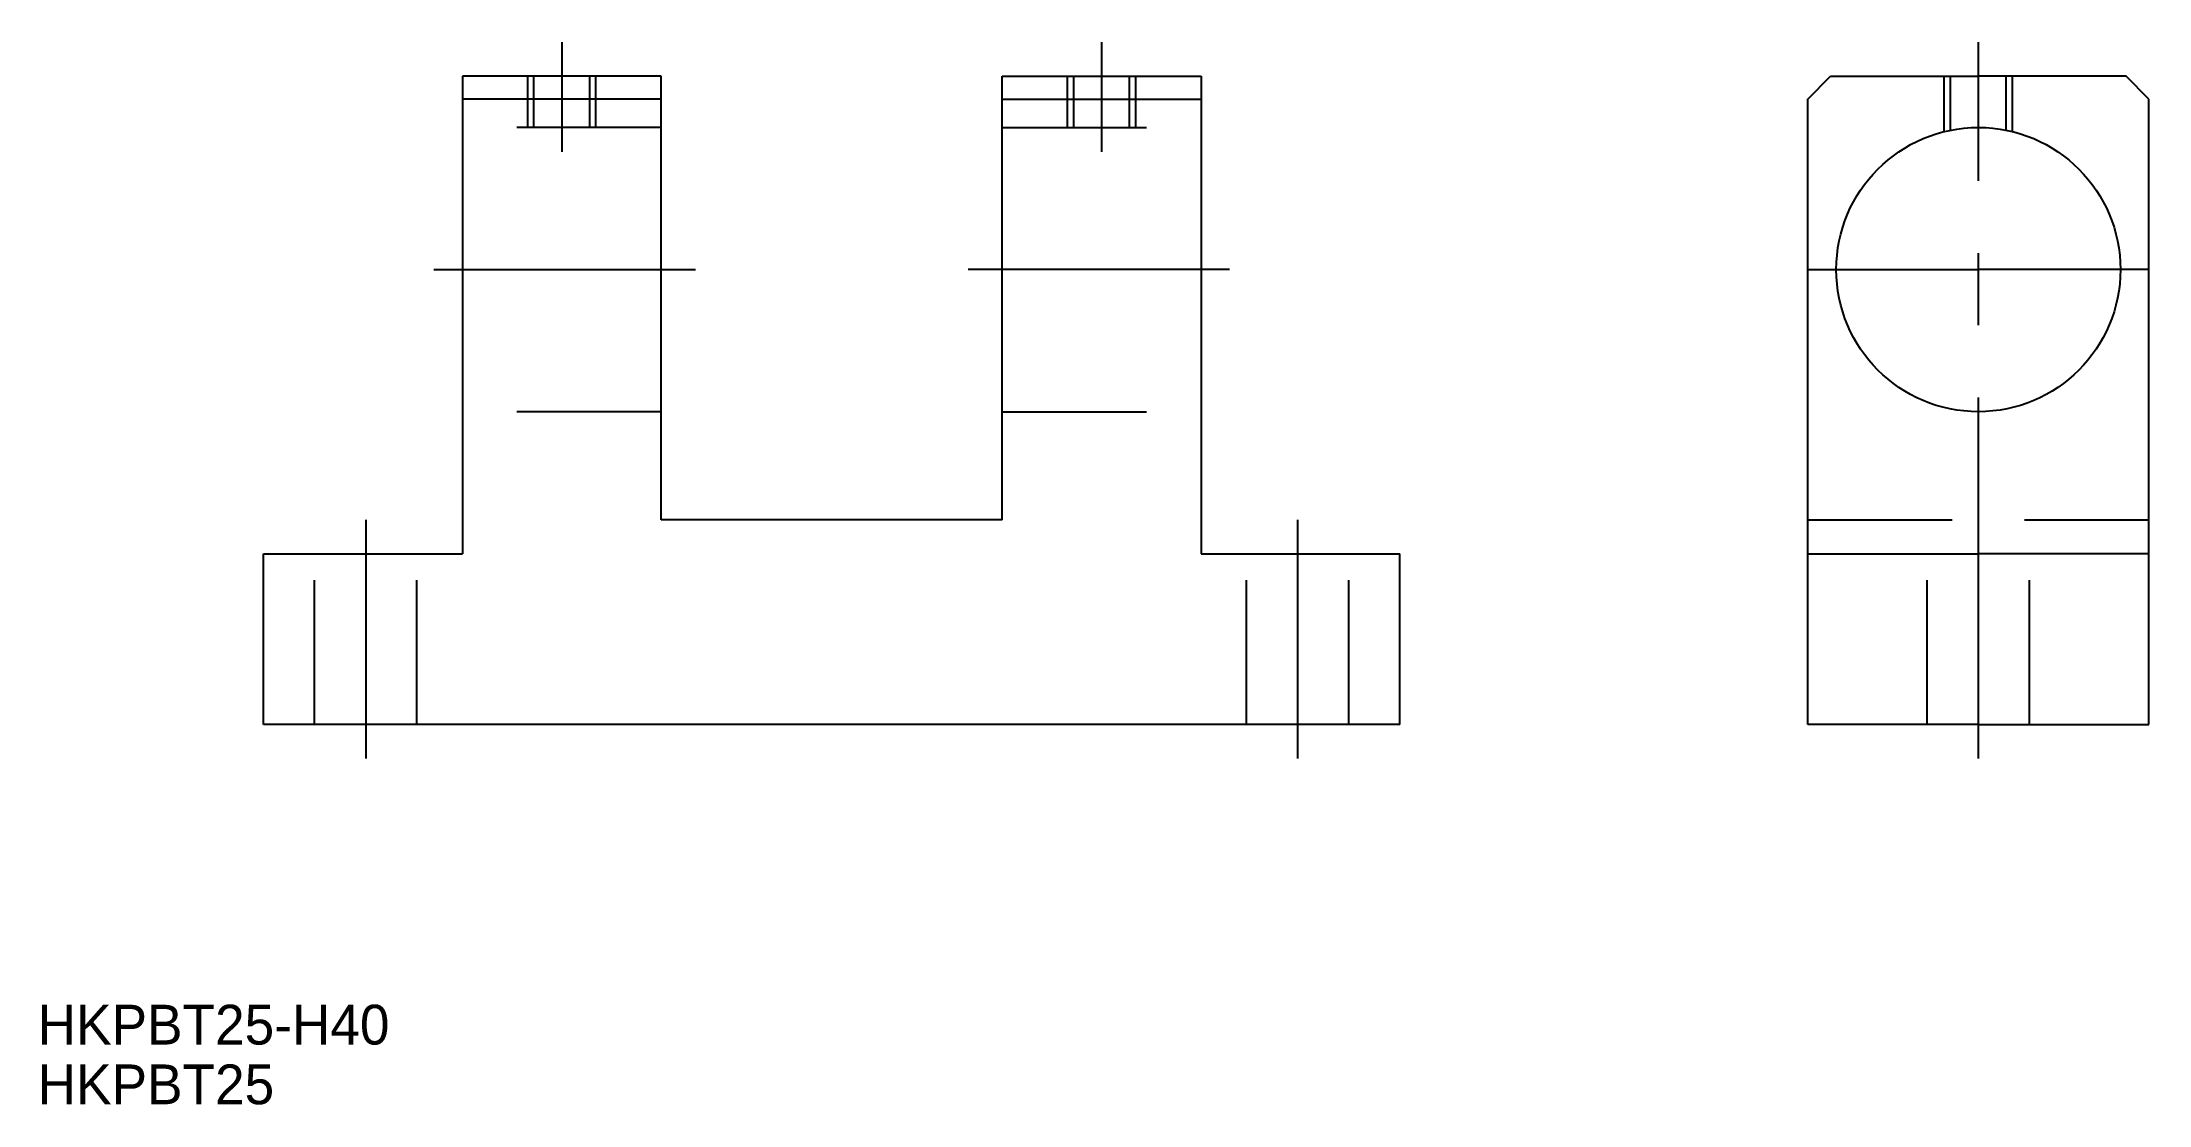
# Model space of a CAD drawing. Extents: x 1 to 186, y 1 to 94.
import ezdxf

# ---------------------------------------------------------------- set-up
doc = ezdxf.new("R2010")
doc.units = 0
doc.linetypes.add('CENTER', pattern=[50.8, 31.75, -6.35, 6.35, -6.35])
doc.linetypes.add('DASHED', pattern=[19.05, 12.7, -6.35])
doc.layers.get('0').update_dxf_attribs({"linetype": 'CONTINUOUS'})
doc.layers.add('CENTER', color=1, linetype='CENTER')

msp = doc.modelspace()

# ---------------------------------------------------------------- linework, layer by layer
at = {"color": 7, "linetype": 'CONTINUOUS'}
for p, q in [((37.82, 91.33), (37.82, 49.33)), ((55.32, 91.33), (37.82, 91.33)), ((55.32, 52.33), (55.32, 91.33)), ((85.32, 52.33), (85.32, 91.33)), ((85.32, 91.33), (102.82, 91.33)), ((102.82, 91.33), (102.82, 49.33)), ((156.22, 89.33), (158.22, 91.33)), ((158.22, 91.33), (171.22, 91.33)), ((184.22, 91.33), (171.22, 91.33)), ((186.22, 89.33), (184.22, 91.33)), ((55.32, 89.33), (37.82, 89.33)), ((85.32, 89.33), (102.82, 89.33)), ((156.22, 34.33), (156.22, 89.33)), ((186.22, 34.33), (186.22, 89.33)), ((85.32, 52.33), (55.32, 52.33)), ((20.32, 34.33), (20.32, 49.33)), ((20.32, 49.33), (37.82, 49.33)), ((102.82, 49.33), (120.32, 49.33)), ((120.32, 34.33), (120.32, 49.33)), ((156.22, 49.33), (171.22, 49.33)), ((186.22, 49.33), (171.22, 49.33)), ((120.32, 34.33), (20.32, 34.33)), ((171.22, 34.33), (156.22, 34.33)), ((171.22, 34.33), (186.22, 34.33))]:
    msp.add_line(p, q, dxfattribs=at)
at = {"color": 3, "linetype": 'DASHED'}
for p, q in [((43.57, 86.83), (43.57, 91.33)), ((44.11, 86.83), (44.11, 91.33)), ((49.03, 86.83), (49.03, 91.33)), ((49.57, 86.83), (49.57, 91.33)), ((91.07, 86.83), (91.07, 91.33)), ((91.61, 86.83), (91.61, 91.33)), ((96.53, 86.83), (96.53, 91.33)), ((97.07, 86.83), (97.07, 91.33)), ((168.22, 86.46), (168.22, 91.33)), ((168.76, 86.59), (168.76, 91.33)), ((173.68, 86.59), (173.68, 91.33)), ((174.22, 86.46), (174.22, 91.33)), ((55.32, 86.83), (37.82, 86.83)), ((85.32, 86.83), (102.82, 86.83)), ((55.32, 61.83), (37.82, 61.83)), ((85.32, 61.83), (102.82, 61.83)), ((156.22, 52.33), (186.22, 52.33)), ((24.82, 34.33), (24.82, 49.33)), ((33.82, 34.33), (33.82, 49.33)), ((106.82, 34.33), (106.82, 49.33)), ((115.82, 34.33), (115.82, 49.33)), ((166.72, 34.33), (166.72, 49.33)), ((175.72, 34.33), (175.72, 49.33))]:
    msp.add_line(p, q, dxfattribs=at)
at = {"color": 7, "linetype": 'CONTINUOUS'}
msp.add_circle((171.22, 74.33), 12.5, dxfattribs=at)
at = {"layer": 'CENTER', "color": 1, "linetype": 'CENTER'}
for p, q in [((46.57, 94.33), (46.57, 84.7)), ((94.07, 94.33), (94.07, 84.7)), ((171.22, 31.33), (171.22, 94.33)), ((35.32, 74.33), (58.32, 74.33)), ((105.32, 74.33), (82.32, 74.33)), ((156.22, 74.33), (171.22, 74.33)), ((186.22, 74.33), (171.22, 74.33)), ((29.32, 52.33), (29.32, 31.33)), ((111.32, 52.33), (111.32, 31.33))]:
    msp.add_line(p, q, dxfattribs=at)

# ---------------------------------------------------------------- texts
at = {"color": 7, "linetype": 'CONTINUOUS'}
for s, p in [('HKPBT25-H40', (0.45, 6.18)), ('HKPBT25', (0.45, 0.93))]:
    msp.add_text(s, height=3.5, dxfattribs=at).set_placement(p)

doc.saveas('drawing.dxf')
